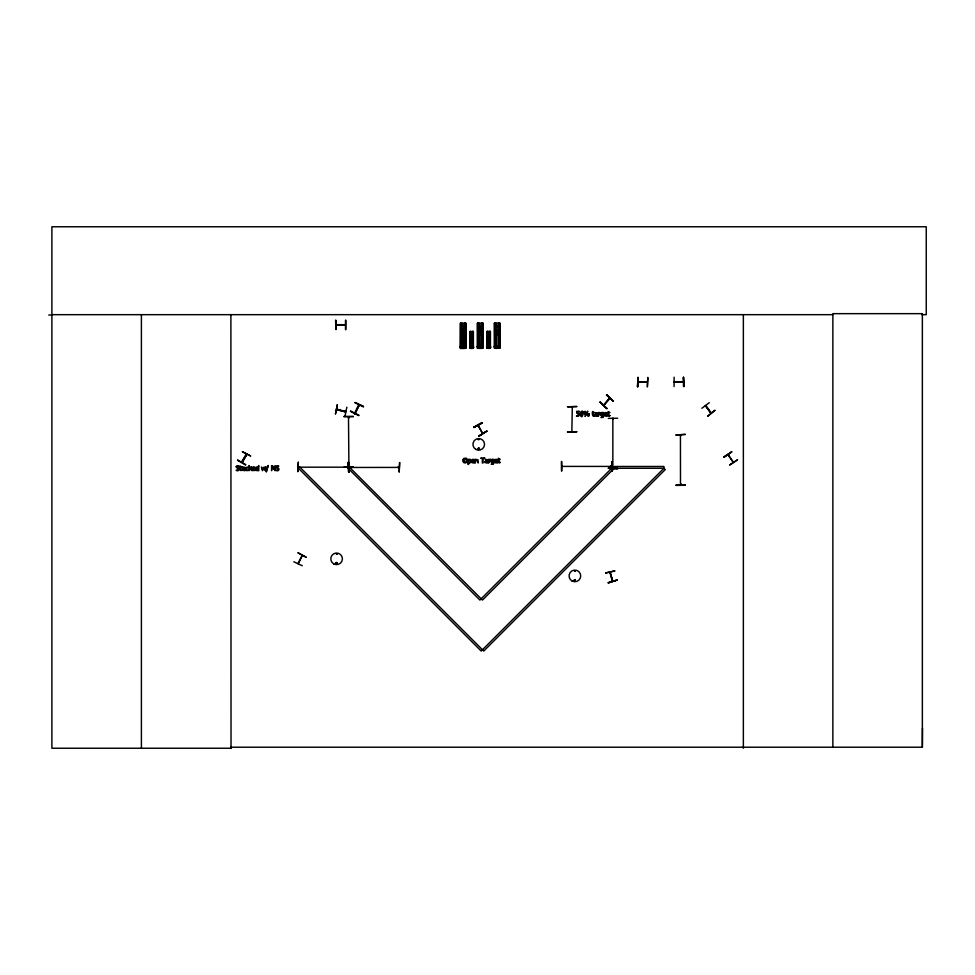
<?xml version="1.0" encoding="UTF-8"?>
<svg xmlns="http://www.w3.org/2000/svg" width="975" height="975" viewBox="0 0 975 975"><rect width="100%" height="100%" fill="white"/><g stroke="black" fill="none" stroke-linecap="round" stroke-linejoin="round"><path stroke-width="1.46" d="M921.692 314.669L926.25 314.669L926.25 226.761L51.894 226.761L51.894 748.239L231.026 748.239L230.904 747.216L922.362 747.216L922.496 728.362M354.681 412.986L355.436 412.218M246.309 454.045L241.654 461.906M348.952 417.8L348.916 417.056M612.775 468.183L613.165 467.208L613.165 468.244M335.692 563.184C338.045 560.454 337.094 565.866 335.79 563.404M336.046 563.184C338.215 561.381 335.851 565.451 336.326 562.697M478.225 439.53L479.225 439.396L478.286 439.652M479.347 448.878C477.982 446.733 478.311 450.352 479.127 449.109M479.602 448.951C478.043 445.709 477.555 451.193 479.456 449.134M573.995 580.259C576.664 577.846 574.897 582.599 574.165 580.686M574.263 580.259C576.542 578.407 574.19 582.611 574.616 579.784M575.384 571.204L574.458 570.814L575.299 571.301M348.489 417.056L348.916 466.55M348.904 417.763L348.867 416.959M613.214 418.372L612.848 419.287L612.848 418.348M613.214 468.049L613.165 467.305M680.867 484.648L680.903 484.002M610.143 572.349L612.532 581.283M297.948 563.562L302.213 555.604M705.534 405.734L710.787 413.071M706.302 406.173L705.79 405.454M710.361 412.462L711.189 412.852L705.937 405.563M727.85 454.752L733.176 462.126M336.546 409.61L345.65 411.84M336.643 409.634L337.716 409.439L336.814 409.585M344.857 411.267L345.54 411.901L336.741 409.549M346.868 407.172L344.967 416.313M603.757 405.356L609.692 398.092M480.443 348.038L480.383 347.051M497.482 347.977L496.775 348.002L497.433 347.868L496.909 346.978M246.565 454.423L241.91 462.308M572.288 407.245L571.862 431.706M337.045 554.105L336.156 553.739L336.923 554.312M302.213 555.36L298.277 563.696M302.25 565.732L293.816 561.771M355.01 402.638L363.48 406.538M359.288 404.857C348.587 428.013 359.787 400.128 358.8 405.795M355.034 413.205L359.385 404.893M358.946 415.216L350.634 411.011M355.034 402.577L363.504 406.502M349.464 467.513L350.269 467.037L349.294 467.037L482.467 600.064L614.25 468.28L663.938 468.28L665.23 469.572L483.746 651.044L299.703 467.001L298.423 468.28L481.187 651.044L663.938 468.28L663.938 466.477L614.25 466.477L614.25 468.28L612.97 467.001L479.907 600.064L348.124 468.28L349.403 467.001M611.825 466.403L610.789 466.087L611.825 466.074M637.991 381.895L647.242 382.322M674.127 381.7L683.341 381.7M603.501 404.991L604.39 404.722M604.354 404.698L603.866 405.222L610.009 398.373M242.409 451.803L250.733 456.008L242.446 451.742M242.08 462.406L246.687 454.24M242.202 462.479L246.894 454.362M245.566 464.977L237.51 460.285M612.848 581.039L610.033 572.349M246.212 454.143L246.846 454.447M298.569 467.183L348.075 467.183M399.153 467.415L398.312 467.049M349.464 467.464L399.055 467.415L398.214 467.098M562.027 466.403L611.703 466.428M344.419 324.76L345.357 324.76M345.357 325.077L336.143 325.077M647.193 382.249L638.186 382.31M683.438 382.017L674.249 382.054M603.525 405.076L609.619 398.166M478.335 448.329L479.005 448.244M701.842 408.293L709.288 402.699M714.907 410.378L707.655 416.24L714.87 410.317M723.962 456.97L731.762 451.852L723.938 456.934M724.169 457.251L731.725 451.803M733.249 462.223L728.191 454.496M729.787 464.929L737.575 459.786L729.739 464.88M336.716 409.171L345.735 411.523L344.797 411.218M482.15 423.016L473.826 427.221L482.113 422.955M473.838 427.257L481.906 422.602M474.008 427.562L482.089 422.894M478.798 435.849L486.866 431.194M605.646 572.959L614.774 571.009M614.737 570.887L605.646 572.922M608.217 582.55L617.199 580.076M299.215 467.171L298.472 466.757L299.313 466.757M348.075 467.135L347.222 466.769L348.258 466.757M337.082 324.76L336.119 325.175M462.796 348.051L462.845 347.039M336.241 324.663L345.162 324.712M478.25 425.258L482.54 433.473M344.041 416.374L353.364 416.349M344.041 416.764L353.364 416.703M608.351 418.372L617.663 418.251M680.501 435.886L680.867 434.972M348.818 471.912L348.233 462.26L348.806 471.571M348.721 462.589L349.294 471.912L348.709 462.26M561.393 461.577L561.49 470.901M398.214 467.415L399.055 467.415M611.703 466.038L610.984 466.452M610.886 466.403L611.727 466.403M617.663 468.683L608.351 468.268L617.675 468.731M608.351 468.329L617.663 468.28M612.373 470.888L611.8 461.577L612.324 470.888M675.992 485.002L685.315 484.941M676.004 485.392L685.315 485.282M576.749 406.538L567.426 406.807L576.749 406.514M48.75 315.035L51.894 315.023M51.894 314.669L832.869 314.669M345.881 320.263L345.832 329.574M465.782 323.139L460.395 323.152L460.395 348.392L465.782 348.367L465.782 323.139L465.672 348.367M494.459 323.091L499.846 323.066L499.822 348.294L494.459 348.319L494.459 323.091L494.569 348.319M477.787 325.687L482.442 325.687M494.825 325.65L499.48 325.65M460.761 325.723L465.416 325.723M460.761 327.429L465.416 327.429M477.787 327.393L482.442 327.393M494.825 327.356L499.48 327.356M494.825 329.916L499.48 329.916M460.761 329.989L465.416 329.989M477.787 329.952L482.442 329.952M460.748 332.268L465.416 332.268M477.787 332.231L482.442 332.231M494.812 332.195L499.468 332.195M470.048 333.243L473.155 333.243M487.086 333.206L490.193 333.206M470.048 334.388L473.155 334.388M487.086 334.352L490.193 334.352M477.787 334.791L482.442 334.791M494.812 334.754L499.468 334.754M460.748 334.827L465.416 334.827M470.048 336.095L473.155 336.095M487.086 336.058L490.193 336.058M470.048 337.618L473.155 337.618M487.073 337.582L490.181 337.582M487.073 339.288L490.181 339.288M470.048 339.324L473.155 339.324M477.787 345.772L482.442 345.772M494.825 345.735L499.48 345.735M460.761 345.808L465.416 345.808M459.981 346.527L466.196 346.527M477.007 346.503L483.222 346.503M494.045 346.466L500.26 346.466M459.981 346.722L466.196 346.722M470.048 346.649L473.155 346.649M477.007 346.686L483.222 346.686M487.086 346.612L490.193 346.612M494.045 346.661L500.26 346.661M479.749 346.942L480.48 346.99M496.775 346.905L497.506 346.954M486.562 347.1L490.705 347.1M486.562 347.222L490.705 347.222M674.127 377.203L674.054 386.514M674.091 382.224L683.463 382.224M683.914 386.514L683.438 377.203L683.963 386.514M637.479 386.709L637.991 377.398L637.516 386.709M647.315 386.709L647.827 377.398L647.437 386.709M398.312 467.513L399.153 467.086M355.071 402.529L363.322 406.843M350.476 411.316L358.727 415.63M237.681 459.981L245.761 464.636M680.855 484.002L680.489 484.843M612.848 418.446L612.848 468.244M606.401 395.021L613.385 401.188M600.064 402.2L607.047 408.367M705.376 405.685L710.909 413.254M477.957 425.393L482.649 433.509M610.009 572.252L612.434 581.307M680.404 435.788L680.44 435.143L680.489 484.746M612.836 467.305L612.848 468.146M561.771 461.577L561.832 470.901M349.099 462.589L349.16 471.912M348.367 462.26L348.416 471.583M922.362 747.216L922.362 313.658L832.869 313.658L832.869 747.216M743.364 314.669L743.364 748.239M683.512 377.203L683.463 386.514M637.869 377.398L637.93 386.709M499.724 323.066L499.724 348.294M499.517 323.066L499.48 348.294M499.224 323.066L499.224 348.294M499.115 323.066L499.115 348.294M498.944 323.066L498.822 348.294M498.615 348.294L498.615 323.066L498.53 348.294M498.225 324.553L498.322 346.82M497.859 348.294L496.433 348.294M495.982 324.565L496.08 346.832M495.483 323.091L495.361 348.319M494.825 323.091L494.776 348.319M490.157 331.488L490.193 348.319M489.962 331.488L489.95 348.319M489.828 331.488L489.816 348.319M489.584 331.488L489.548 348.319L489.352 331.488M489.109 348.319L488.158 348.319M487.927 331.5L487.914 348.331M487.719 331.5L487.658 348.331M487.439 331.5L487.524 348.331M487.329 331.5L487.256 348.331M487.11 331.5L487.049 348.331M482.698 323.103L482.698 348.331M482.491 323.103L482.442 348.331M482.198 323.103L482.198 348.331M482.101 324.59L482.089 348.331M481.906 324.59L481.796 348.331M481.199 324.59L481.175 348.331M480.833 348.331L479.408 348.331M478.957 324.602L479.066 348.355M478.737 323.115L478.701 348.355L478.652 323.115M478.445 324.602L478.335 348.355M478.14 323.115L478.164 348.355M478.043 323.115L478.043 348.355M477.787 323.115L477.835 348.355M477.543 323.115L477.543 348.355M473.119 331.524L473.155 348.355M472.924 331.524L472.912 348.355M472.717 331.524L472.79 348.355M472.546 331.524L472.582 348.355M472.327 331.524L472.302 348.355M472.083 348.355L471.132 348.355M470.827 331.537L470.901 348.367M470.681 331.537L470.62 348.367M470.486 331.537L470.413 348.367M470.291 331.537L470.218 348.367M470.048 331.537L470.084 348.367M465.367 323.139L465.416 348.367M464.88 323.139L464.856 348.367M464.161 324.614L464.149 348.367M463.795 348.367L462.369 348.367M462.028 324.638L462.016 348.392M461.711 323.152L461.663 348.392L461.614 323.152M461.297 323.152L461.419 348.392M461.102 323.152L461.126 348.392M461.017 323.152L461.017 348.392M460.761 323.152L460.712 348.392M460.505 323.152L460.419 348.392M345.491 320.263L345.491 329.574M335.985 320.263L336.046 329.574L335.571 320.263M230.892 314.669L231.026 748.239M141.399 314.669L141.399 748.239M579.065 413.717A1.377 1.377 0 0 0 578.346 413.254L577.261 413.217L577.261 411.913L579.321 411.328L576.615 411.328C576.152 414.509 581.77 414.619 576.42 416.081L578.687 416.081L579.321 414.29A1.219 1.219 0 0 0 578.845 413.497M580.003 413.181C582.343 424.283 585.414 405.039 580.003 413.181M580.686 412.937C580.954 420.859 584.049 408.903 580.686 412.937M583.757 412.352C585.232 417.909 587.242 408.318 583.757 412.352M587.364 414.546C588.839 420.103 590.838 410.512 587.364 414.546M466.611 460.553C463.381 467.208 463.393 453.887 466.611 460.553M246.297 468.524C246.005 470.962 250.66 469.999 246.663 470.645A1.426 1.426 0 0 1 245.907 470.023L246.114 467.403L248.454 467.183L246.297 468.524M493.947 462.601L493.313 464.161L491.205 464.258C497.189 462.589 487.183 463.296 492.107 459.249A1.658 1.658 0 0 1 493.326 459.481L493.947 459.322L493.947 462.601M603.671 415.837L603.038 417.41L600.929 417.495C606.913 415.825 596.907 416.532 601.831 412.498A1.658 1.658 0 0 1 603.05 412.717L603.671 412.559L603.671 415.837M471.059 461.077C471.583 463.832 467.573 462.126 468.585 464.38L467.963 464.38L467.963 459.322L470.279 459.347L471.059 461.077M462.979 459.968C461.967 464.819 469.475 463.125 466.952 459.018A1.889 1.889 0 0 0 466.026 458.165L463.844 458.372L462.979 459.968M584.354 412.267C584.488 416.276 586.584 410.231 584.354 412.267M587.962 414.46C588.096 418.433 590.168 412.474 587.962 414.46M252.159 468.427L252.891 470.486L255.255 470.45L252.781 469.207L255.316 468.902L254.694 467.11L253.147 467.013L252.159 468.427M255.73 468.402L256.279 470.498L258.789 470.681L258.789 465.538L258.168 467.135A1.682 1.682 0 0 0 256.949 466.915A1.45 1.45 0 0 0 256.169 467.403L255.73 468.402M471.486 460.761L472.205 462.82L474.569 462.796L472.107 461.541L474.642 461.236L474.021 459.444L472.473 459.359L471.486 460.761M494.63 460.761L495.349 462.82L497.713 462.796L495.251 461.541L497.786 461.236L497.165 459.444L495.617 459.359L494.63 460.761M604.354 413.997L605.073 416.057L607.437 416.033L604.975 414.777L607.51 414.472L606.889 412.693L605.341 412.596L604.354 413.997M236.169 466.793C237.888 469.731 240.593 469.56 236.108 470.389C239.277 472.4 240.813 467.5 236.986 467.5C237.12 465.66 241.459 466.477 237.132 465.77A1.572 1.572 0 0 0 236.401 466.282L236.169 466.793M275.925 466.793C277.643 469.731 280.349 469.56 275.864 470.389C279.033 472.4 280.568 467.5 276.742 467.5C276.876 465.66 281.214 466.477 276.888 465.77A1.572 1.572 0 0 0 276.157 466.282L275.925 466.793M470.425 461.138C470.608 463.418 467.098 462.564 468.585 460.237L469.95 459.895L470.425 461.138M256.401 468.256C256.852 473.74 259.521 465.185 256.401 468.256M242.117 469.255L242.08 469.609A1.268 1.268 0 0 0 242.275 470.279L245.017 470.681L244.798 467.342L242.385 467.062L244.396 468.244L242.117 469.255M484.892 461.589L484.855 461.943A1.268 1.268 0 0 0 485.05 462.625L487.793 463.015L487.573 459.688L485.16 459.408L487.171 460.59L484.892 461.589M594.628 414.826L594.579 415.179A1.268 1.268 0 0 0 594.774 415.862L597.517 416.252L597.297 412.925L594.884 412.644L596.907 413.827L594.628 414.826M491.558 460.553C492.046 465.77 494.63 457.604 491.558 460.553M601.283 413.79C601.782 419.006 604.366 410.841 601.283 413.79M462.077 333.279C463.344 337.228 465.16 330.488 462.077 333.279M470.937 338.288C471.754 340.933 473.009 336.424 470.937 338.288M479.115 333.243C480.383 337.192 482.186 330.452 479.115 333.243M487.963 338.252C488.804 340.884 490.011 336.387 487.963 338.252M496.141 333.206C497.408 337.155 499.224 330.415 496.141 333.206M242.763 469.316L243.701 470.182L244.396 468.743L242.763 469.316M485.538 461.65L486.476 462.516L487.171 461.077L485.538 461.65M595.262 414.899L596.2 415.752L596.907 414.326L595.262 414.899M265.663 466.988L265.042 469.84L264.14 466.988L262.75 469.84L261.458 466.988L262.397 470.681L263.872 467.829L265.346 470.681L266.285 466.988L265.663 466.988M252.854 468.012C255.194 470.267 254.767 465.892 252.854 468.012M472.18 460.346C474.52 462.613 474.094 458.226 472.18 460.346M495.324 460.346C497.664 462.613 497.238 458.226 495.324 460.346M605.048 413.583C607.388 415.85 606.962 411.474 605.048 413.583M337.35 404.686L335.497 413.839L337.35 404.686M268.223 465.538L266.309 471.754L268.223 465.538M298.082 552.837L306.26 557.322L298.082 552.837M587.718 411.328L585.146 416.252L587.718 411.328M600.149 402.102L606.791 408.659L600.149 402.102M606.657 394.729L613.299 401.286L606.657 394.729M251.099 466.988L249.637 468.548L249.015 465.538L249.015 470.681L249.88 468.902L252.074 470.681L250.356 468.536L251.867 466.988L251.099 466.988M489.511 460.2L488.67 463.015L488.67 459.322L490.62 459.347L489.511 460.2M599.247 413.449L598.394 416.252L598.394 412.559L600.356 412.583L599.247 413.449M476.166 459.518L475.264 459.322L475.264 463.015L475.885 460.261L476.848 459.81L478.177 463.015L477.994 459.773L476.166 459.518M486.805 431.084L478.993 436.191L486.805 431.084M241.837 470.084L240.825 469.974L240.728 467.5L241.873 466.988L240.106 465.928C239.35 466.842 239.96 472.351 241.837 470.084M594.348 415.667L593.397 415.655L593.239 413.083L594.384 412.559L592.617 411.499C591.849 412.425 592.471 417.934 594.348 415.667M609.911 415.667L608.961 415.655L608.802 413.083L609.948 412.559L608.181 411.499C607.413 412.425 608.034 417.934 609.911 415.667M500.175 462.418L499.237 462.418L499.078 459.834L500.212 459.322L498.457 458.262C497.737 459.164 498.201 464.673 500.212 462.418M617.187 580.015L608.315 582.928L617.187 580.015M685.315 434.399L675.992 434.984L685.315 434.399M298.338 462.26L297.887 471.583L298.338 462.26M399.64 462.589L399.189 471.912L399.64 462.589M353.364 466.72L344.053 467.293L353.364 466.72M576.749 431.779L567.438 432.01L576.749 431.718M482.808 323.103L477.421 323.115L477.445 348.355L482.808 348.331L482.796 323.103M473.399 331.524L469.804 331.537L469.828 348.367L473.399 348.355L473.387 331.524M490.437 331.488L486.842 331.5L486.915 348.331L490.437 348.319L490.437 331.488M463.442 346.978L462.711 346.978L463.442 347.015M473.679 347.137L469.536 347.137L473.679 347.258M484.673 458.092L480.712 458.092L482.357 458.677L482.357 463.015L483.015 463.015L483.015 458.677L484.673 458.092M272.512 465.758L271.586 465.758L271.586 470.681L272.196 466.44L275.108 470.681L275.108 465.758L274.499 469.658L272.512 465.758M495.775 348.319L495.775 323.091L495.727 348.319M495.166 348.319L495.19 323.091L495.081 348.319M481.54 348.331L481.589 323.103L481.492 348.331M465.16 348.367L465.16 323.139L465.051 348.367M464.502 348.367L464.551 323.139L464.466 348.367M571.984 580.954A5.826 5.826 0 0 0 580.722 575.908A5.826 5.826 0 0 0 571.984 570.862A5.826 5.826 0 0 0 571.984 580.954M333.694 563.867A5.826 5.826 0 0 0 342.42 558.821A5.826 5.826 0 0 0 333.694 553.788A5.826 5.826 0 0 0 333.694 563.867M475.824 449.402A5.813 5.813 0 0 0 484.538 444.368A5.813 5.813 0 0 0 475.824 439.335A5.813 5.813 0 0 0 475.824 449.402"/></g></svg>
